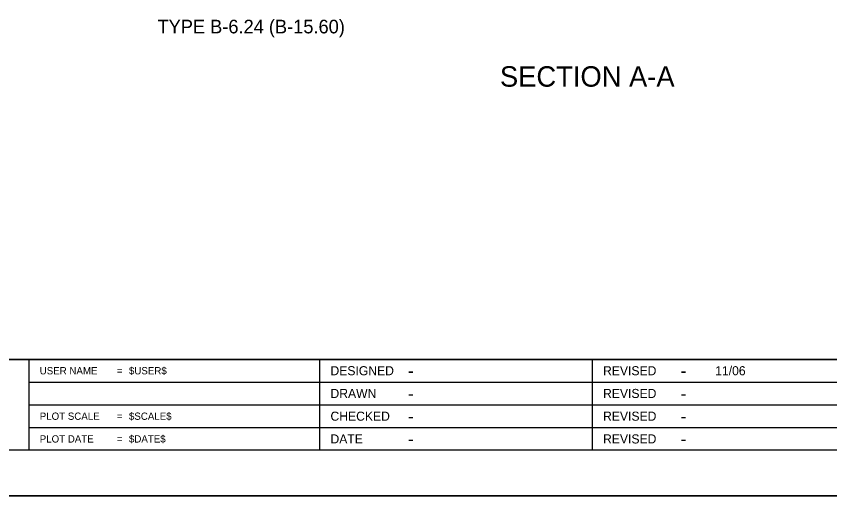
# Model space of a CAD drawing. Extents: x 99656 to 100336, y 99975 to 100415.
# Drawn here: x 99752.7 to 99931.7, y 99975.2 to 100080.7 of the extents above; entities that cross this region are included whole.
import ezdxf

# ---------------------------------------------------------------- set-up
doc = ezdxf.new("R2010")
doc.units = 0
for name, color, linetype in [('Design_PR_Roadway Notes', 7, 'Continuous'), ('Sheets_50 Reference Boundary', 7, 'Continuous'), ('Sheets_General Details', 7, 'Continuous'), ('Sheets_Printer Plotting Border', 7, 'Continuous')]:
    doc.layers.add(name, color=color, linetype=linetype)

msp = doc.modelspace()

# ---------------------------------------------------------------- linework, layer by layer
at = {"layer": 'Sheets_50 Reference Boundary'}
msp.add_lwpolyline([(99695.96, 100405.23), (100325.96, 100405.23), (100325.96, 100005.23), (99695.96, 100005.23)], close=True, dxfattribs=at)
at = {"layer": 'Sheets_General Details'}
for p, q in [((99695.96, 100005.23), (100325.96, 100005.23)), ((99755.45, 100005.23), (99755.45, 99985.23)), ((99819.45, 100005.23), (99819.45, 99985.23)), ((99879.45, 100005.23), (99879.45, 99985.23)), ((99755.45, 100000.23), (99939.45, 100000.23)), ((99755.45, 99995.23), (99939.45, 99995.23)), ((99755.45, 99990.23), (99939.45, 99990.23)), ((100335.96, 99975.23), (99655.96, 99975.23))]:
    msp.add_line(p, q, dxfattribs=at)
msp.add_lwpolyline([(99695.96, 100405.23), (100325.96, 100405.23), (100325.96, 99985.23), (99695.96, 99985.23)], close=True, dxfattribs=at)
at = {"layer": 'Sheets_Printer Plotting Border'}
msp.add_lwpolyline([(99655.96, 99975.23), (100335.96, 99975.23), (100335.96, 100415.23), (99655.96, 100415.23)], close=True, dxfattribs=at)

# ---------------------------------------------------------------- texts
at = {"layer": 'Design_PR_Roadway Notes'}
for s, height, p in [('TYPE B-6.24 (B-15.60)', 3, (99783.77, 100076.94)), ('SECTION A-A', 4.5, (99859.15, 100065.21))]:
    msp.add_text(s, height=height, dxfattribs=at).set_placement(p)
at = {"layer": 'Sheets_General Details'}
for s, p in [('USER NAME', (99757.85, 100001.93)), ('$USER$', (99777.49, 100001.93)), ('=', (99774.8, 100001.93)), ('PLOT SCALE', (99757.85, 99991.93)), ('=', (99774.8, 99991.93)), ('$SCALE$', (99777.49, 99991.93)), ('PLOT DATE', (99757.85, 99986.93)), ('=', (99774.8, 99986.93)), ('$DATE$', (99777.49, 99986.93))]:
    msp.add_text(s, height=1.6, rotation=360, dxfattribs=at).set_placement(p)
for s, height, p in [('DESIGNED', 2, (99821.85, 100001.73)), ('REVISED', 2, (99881.85, 100001.73)), ('11/06', 2, (99906.53, 100001.73)), ('-', 2.8, (99838.93, 100001.33)), ('-', 2.8, (99898.93, 100001.33)), ('DRAWN', 2, (99821.85, 99996.73)), ('REVISED', 2, (99881.85, 99996.73)), ('-', 2.8, (99838.93, 99996.33)), ('-', 2.8, (99898.93, 99996.33)), ('CHECKED', 2, (99821.85, 99991.73)), ('REVISED', 2, (99881.85, 99991.73)), ('-', 2.8, (99838.93, 99991.33)), ('-', 2.8, (99898.93, 99991.33)), ('DATE', 2, (99821.85, 99986.73)), ('-', 2.8, (99838.93, 99986.33)), ('REVISED', 2, (99881.85, 99986.73)), ('-', 2.8, (99898.93, 99986.33))]:
    msp.add_text(s, height=height, dxfattribs=at).set_placement(p)

doc.saveas('drawing.dxf')
